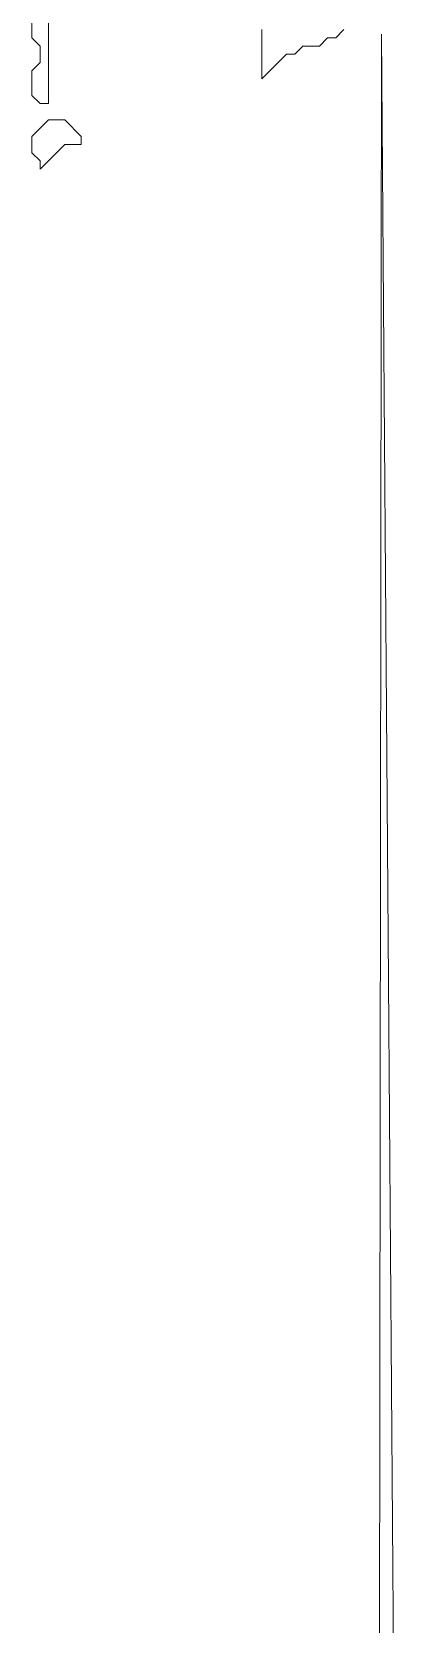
# Model space of a CAD drawing. Header units: millimetres. Extents: x 1 to 419, y 0 to 297.
# Drawn here: x 0.53 to 4.55, y 248.43 to 265.41 of the extents above; entities that cross this region are included whole.
import ezdxf

# ---------------------------------------------------------------- set-up
doc = ezdxf.new("R2010")
doc.units = ezdxf.units.MM
for name, color, linetype, lineweight in [('TRACE_CURVE', 6, 'Continuous', 0), ('TRACE_STRAIGHT', 5, 'Continuous', 0), ('TRACE_TEXT_SYMBOL', 6, 'Continuous', 0)]:
    doc.layers.add(name, color=color, linetype=linetype, lineweight=lineweight)

msp = doc.modelspace()

# ---------------------------------------------------------------- linework, layer by layer
at = {"layer": 'TRACE_CURVE', "color": 6}
msp.add_lwpolyline([(2.978, 265.438), (2.978, 264.912), (3.24, 265.175), (3.328, 265.175), (3.415, 265.263), (3.591, 265.263), (3.678, 265.35), (3.766, 265.35), (3.853, 265.438)], dxfattribs=at)
at = {"layer": 'TRACE_STRAIGHT', "color": 5}
for p, q in [((3.961, 29.956), (4.254, 265.391)), ((4.254, 265.391), (4.548, 225.865))]:
    msp.add_line(p, q, dxfattribs=at)
at = {"layer": 'TRACE_TEXT_SYMBOL', "color": 6}
for points in [[(0.525, 276.385), (0.525, 274.721), (0.613, 274.633), (0.613, 274.195), (0.525, 274.108), (0.525, 273.232), (0.613, 273.144), (0.613, 272.882), (0.701, 272.794), (0.701, 272.531), (0.613, 272.444), (0.613, 271.305), (0.525, 271.218), (0.525, 265.35), (0.613, 265.263), (0.613, 265.087), (0.525, 265), (0.525, 264.737), (0.613, 264.65), (0.701, 264.65), (0.701, 276.297), (0.613, 276.385)], [(0.701, 264.474), (0.525, 264.299), (0.525, 264.124), (0.613, 264.037), (0.613, 263.949), (0.876, 264.212), (1.051, 264.212), (1.051, 264.299), (0.876, 264.474)]]:
    msp.add_lwpolyline(points, close=True, dxfattribs=at)

doc.saveas('drawing.dxf')
